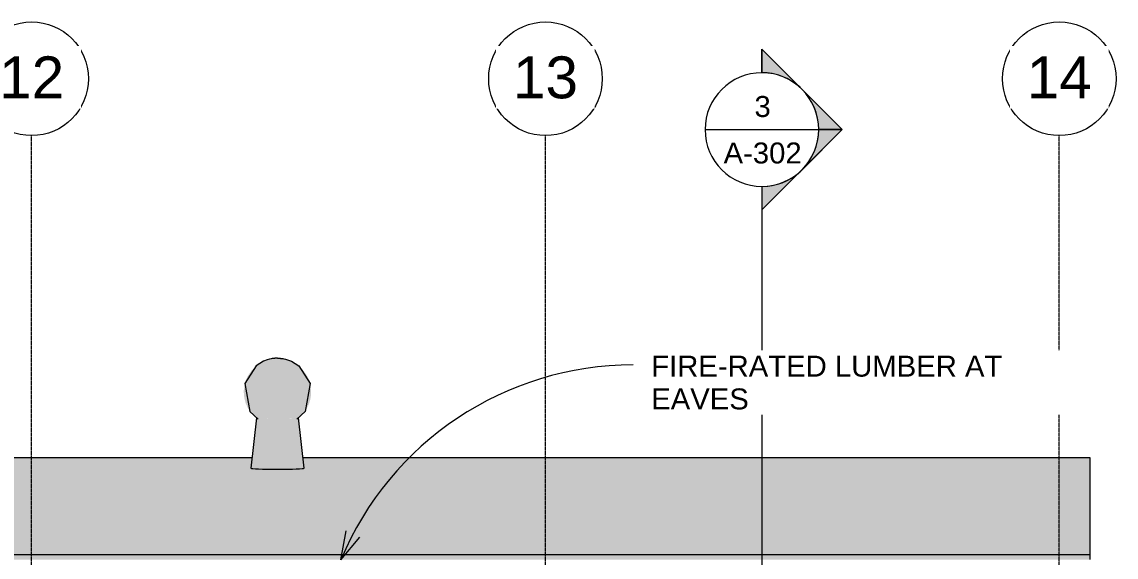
# Model space of a CAD drawing. Header units: inches. Extents: x 20478 to 36715, y -248 to 750.
# Drawn here: x 27629 to 28246, y 336 to 638 of the extents above; entities that cross this region are included whole.
import ezdxf

# ---------------------------------------------------------------- set-up
doc = ezdxf.new("R2010")
doc.units = ezdxf.units.IN
doc.header["$MEASUREMENT"] = 0
doc.linetypes.add('Grid Line 1_2_', pattern=[0.875, 0.5, -0.125, 0.125, -0.125])
for name, color, linetype, lineweight in [('A-GENM', 13, 'Continuous', 9), ('A-ROOF', 132, 'Continuous', 13), ('G-ANNO-SYMB', 111, 'Continuous', 9), ('G-ANNO-TEXT', 231, 'Continuous', 9), ('S-GRID', 1, 'Continuous', 9), ('S-GRID-IDEN', 1, 'Continuous', 9)]:
    doc.layers.add(name, color=color, linetype=linetype, lineweight=lineweight)
doc.styles.add('Arial', font='arial.ttf', dxfattribs={"height": 23.60479})
doc.styles.add('Arial_1', font='arial.ttf', dxfattribs={"height": 11.802395})

# ---------------------------------------------------------------- blocks, each defined once
blk = doc.blocks.new('turbine vent - turbine vent-625927-Elevation - South')
at = {"layer": 'A-GENM'}
for points in [[(25829.89, 414.17), (25829.89, 448.42), (25827.68, 448.26), (25826.74, 448.16), (25824.87, 447.74), (25823.25, 447.22), (25822.08, 446.71), (25820.52, 445.95), (25818.42, 444.54), (25815.38, 441.66), (25813.65, 439.19), (25813.14, 438.38), (25812.35, 436.63), (25811.63, 434.56), (25810.92, 430.5), (25810.95, 427.89), (25811.33, 425.55), (25811.98, 423.12), (25813.09, 420.62), (25814.33, 418.59), (25815.53, 417.02), (25816.97, 415.59), (25818.16, 414.56), (25818.32, 414.61), (25819.06, 414.54), (25819.63, 414.4), (25819.73, 414.39), (25820.21, 414.45), (25821.74, 414.3), (25822.53, 414.35), (25828.75, 414.23)], [(25829.89, 414.17), (25831.49, 414.19), (25832.57, 414.18), (25833.29, 414.23), (25834.14, 414.23), (25836.27, 414.33), (25838.05, 414.32), (25839.57, 414.47), (25840.41, 414.39), (25840.91, 414.5), (25841.65, 414.57), (25843.49, 416.21), (25845.14, 418.21), (25845.72, 418.93), (25846.91, 421.07), (25847.88, 423.38), (25848.45, 425.46), (25848.83, 427.9), (25848.86, 430.5), (25848.15, 434.45), (25847.19, 437.1), (25846.7, 438.23), (25845.4, 440.36), (25843.9, 442.21), (25841, 444.82), (25838.81, 446.18), (25836.53, 447.22), (25835.58, 447.54), (25834.18, 447.91), (25832.99, 448.17), (25832.81, 448.21), (25829.89, 448.39), (25829.89, 414.32)], [(25829.89, 385.91), (25837.39, 385.99), (25841.38, 386.13), (25843.99, 386.32), (25844.66, 386.43), (25844.89, 386.53), (25841.79, 414.69), (25841.58, 414.55), (25841.47, 414.55), (25841.27, 414.49), (25840.73, 414.49), (25840.23, 414.39), (25839.39, 414.45), (25837.61, 414.28), (25836.38, 414.33), (25835.25, 414.3), (25832.48, 414.18), (25831.36, 414.2), (25831.05, 414.22), (25829.89, 414.17), (25828.74, 414.22), (25827.43, 414.17), (25825.4, 414.25), (25823.58, 414.33), (25821.22, 414.35), (25820.15, 414.44), (25819.59, 414.4), (25818.31, 414.61), (25818.14, 414.56), (25817.98, 414.67), (25814.89, 386.53), (25815.12, 386.43), (25815.79, 386.32), (25818.4, 386.13), (25822.39, 385.99), (25827.29, 385.92)]]:
    blk.add_hatch(color=256, dxfattribs=at).paths.add_polyline_path(points, flags=0)
for p, q in [((25818.02, 414.97), (25814.89, 386.54)), ((25844.89, 386.54), (25841.77, 414.9))]:
    blk.add_line(p, q, dxfattribs=at)
at = {"layer": 'A-GENM', "flags": 128}
for points in [[(25821.99, 446.71), (25817.85, 444.13), (25811.5, 434.2), (25814.34, 418.52), (25819.04, 414.14)], [(25829.89, 448.43), (25829.86, 448.43), (25829.83, 448.43), (25829.79, 448.43), (25829.76, 448.43), (25829.73, 448.43), (25829.7, 448.43), (25829.66, 448.43), (25829.63, 448.43), (25829.59, 448.43), (25829.56, 448.43), (25829.52, 448.43), (25829.48, 448.43), (25829.44, 448.43), (25829.39, 448.43), (25829.35, 448.43), (25829.3, 448.43), (25829.25, 448.42), (25829.2, 448.42), (25829.14, 448.42), (25829.08, 448.42), (25829.01, 448.41), (25828.93, 448.41), (25828.85, 448.41), (25828.76, 448.4), (25828.66, 448.39), (25828.55, 448.39), (25828.41, 448.38), (25828.26, 448.36), (25828.08, 448.35), (25827.87, 448.33), (25827.6, 448.3), (25827.27, 448.25), (25826.84, 448.19), (25826.26, 448.08), (25825.43, 447.9), (25824.16, 447.55), (25821.99, 446.71)], [(25829.89, 448.43), (25829.92, 448.43), (25829.95, 448.43), (25829.99, 448.43), (25830.02, 448.43), (25830.05, 448.43), (25830.08, 448.43), (25830.12, 448.43), (25830.15, 448.43), (25830.19, 448.43), (25830.22, 448.43), (25830.26, 448.43), (25830.3, 448.43), (25830.34, 448.43), (25830.39, 448.43), (25830.43, 448.43), (25830.48, 448.43), (25830.53, 448.42), (25830.58, 448.42), (25830.64, 448.42), (25830.7, 448.42), (25830.77, 448.41), (25830.85, 448.41), (25830.93, 448.41), (25831.02, 448.4), (25831.12, 448.39), (25831.23, 448.39), (25831.37, 448.38), (25831.52, 448.36), (25831.7, 448.35), (25831.91, 448.33), (25832.18, 448.3), (25832.51, 448.25), (25832.94, 448.19), (25833.52, 448.08), (25834.35, 447.9), (25835.62, 447.55), (25837.79, 446.71)], [(25837.79, 446.71), (25841.93, 444.13), (25848.28, 434.2), (25845.44, 418.52), (25840.74, 414.14)]]:
    blk.add_lwpolyline(points, dxfattribs=at)
at = {"layer": 'A-GENM'}
blk.add_ellipse((25829.89, 386.53), major_axis=(15, 0), ratio=0.041631, start_param=3.141593, end_param=6.283185, dxfattribs=at)
blk = doc.blocks.new('Grid - Grid Head - Circle-14747-Elevation - South')
at = {"layer": 'S-GRID-IDEN'}
blk.add_circle((22796.39, 605.76), 32, dxfattribs=at)
blk = doc.blocks.new('Section - Section Head - Filled-1526-Elevation - South')
at = {"layer": 'G-ANNO-SYMB'}
h = blk.add_hatch(color=256, dxfattribs=at)
edge = h.paths.add_edge_path(flags=0)
edge.add_arc((25498.9, 577.16), 32.04, 47.9216, 90)
edge.add_line((25498.9, 609.2), (25498.9, 622.41))
edge.add_line((25498.9, 622.41), (25520.37, 600.94))
h = blk.add_hatch(color=256, dxfattribs=at)
edge = h.paths.add_edge_path(flags=0)
edge.add_line((25521.53, 599.78), (25544.15, 577.16))
edge.add_line((25544.15, 577.16), (25530.9, 577.16))
edge.add_arc((25498.9, 577.16), 32, 0, 45)
h = blk.add_hatch(color=256, dxfattribs=at)
edge = h.paths.add_edge_path(flags=0)
edge.add_arc((25498.9, 577.16), 32, 315, 360)
edge.add_line((25530.9, 577.16), (25544.15, 577.16))
edge.add_line((25544.15, 577.16), (25521.53, 554.53))
h = blk.add_hatch(color=256, dxfattribs=at)
edge = h.paths.add_edge_path(flags=0)
edge.add_line((25520.37, 553.37), (25498.9, 531.9))
edge.add_line((25498.9, 531.9), (25498.9, 545.12))
edge.add_arc((25498.9, 577.16), 32.04, 270, 312.0784)
for p, q in [((25544.15, 577.16), (25498.9, 622.41)), ((25498.9, 609.16), (25498.9, 622.41)), ((25520.37, 600.94), (25498.9, 622.41)), ((25498.9, 622.41), (25498.9, 609.2)), ((25544.15, 577.16), (25521.53, 599.78)), ((25544.15, 577.16), (25498.9, 531.9)), ((25521.53, 554.53), (25544.15, 577.16)), ((25530.9, 577.16), (25544.15, 577.16)), ((25544.15, 577.16), (25530.9, 577.16)), ((25498.9, 531.9), (25520.37, 553.37)), ((25498.9, 545.16), (25498.9, 531.9)), ((25498.9, 545.12), (25498.9, 531.9))]:
    blk.add_line(p, q, dxfattribs=at)
for radius, start, end in [(32, 90, 270), (32.04, 47.9216, 90), (32, 270, 90), (32, 0, 45), (32, 315, 360), (32.04, 270, 312.0784)]:
    blk.add_arc((25498.9, 577.16), radius, start, end, dxfattribs=at)

msp = doc.modelspace()

# ---------------------------------------------------------------- hatches: boundary and pattern name
at = {"layer": 'A-ROOF', "lineweight": 5}
for points in [[(24722.349, 337.919), (28231.079, 337.919), (28231.079, 392.409), (27787.568, 392.409), (27788.214, 386.534), (27787.986, 386.426), (27787.31, 386.321), (27784.705, 386.133), (27780.671, 385.993), (27774.385, 385.914), (27768.084, 385.948), (27763.572, 386.056), (27760.224, 386.222), (27758.442, 386.426), (27758.214, 386.534), (27758.86, 392.409), (27498.568, 392.409), (27499.214, 386.534), (27498.986, 386.426), (27498.31, 386.321), (27495.705, 386.133), (27491.671, 385.993), (27485.385, 385.914), (27479.084, 385.948), (27473.213, 386.113), (27471.224, 386.222), (27469.442, 386.426), (27469.214, 386.534), (27469.86, 392.409), (27209.568, 392.409), (27210.214, 386.534), (27209.986, 386.426), (27209.31, 386.321), (27206.705, 386.133), (27201.345, 385.967), (27196.385, 385.914), (27190.084, 385.948), (27184.213, 386.113), (27182.224, 386.222), (27180.442, 386.426), (27180.214, 386.534), (27180.86, 392.409), (26920.568, 392.409), (26921.214, 386.534), (26920.986, 386.426), (26920.31, 386.321), (26917.705, 386.133), (26913.671, 385.993), (26907.385, 385.914), (26901.084, 385.948), (26895.213, 386.113), (26893.224, 386.222), (26891.442, 386.426), (26891.214, 386.534), (26891.86, 392.409), (26631.568, 392.409), (26632.214, 386.534), (26631.986, 386.426), (26631.31, 386.321), (26628.705, 386.133), (26624.671, 385.993), (26618.385, 385.914), (26612.084, 385.948), (26606.213, 386.113), (26604.224, 386.222), (26602.442, 386.426), (26602.214, 386.534), (26602.86, 392.409), (26342.568, 392.409), (26343.214, 386.534), (26342.986, 386.426), (26342.31, 386.321), (26339.705, 386.133), (26335.671, 385.993), (26329.385, 385.914), (26323.084, 385.948), (26317.213, 386.113), (26315.224, 386.222), (26313.442, 386.426), (26313.214, 386.534), (26313.86, 392.409), (26053.568, 392.409), (26054.214, 386.534), (26053.986, 386.426), (26053.31, 386.321), (26050.705, 386.133), (26046.671, 385.993), (26040.385, 385.914), (26034.084, 385.948), (26028.213, 386.113), (26026.224, 386.222), (26024.442, 386.426), (26024.214, 386.534), (26024.86, 392.409), (25764.568, 392.409), (25765.214, 386.534), (25764.986, 386.426), (25764.31, 386.321), (25761.705, 386.133), (25757.671, 385.993), (25751.385, 385.914), (25745.084, 385.948), (25739.213, 386.113), (25737.224, 386.222), (25735.442, 386.426), (25735.214, 386.534), (25735.86, 392.409), (25475.568, 392.409), (25476.214, 386.534), (25475.986, 386.426), (25475.31, 386.321), (25472.705, 386.133), (25468.671, 385.993), (25462.385, 385.914), (25456.084, 385.948), (25450.213, 386.113), (25448.224, 386.222), (25446.442, 386.426), (25446.214, 386.534), (25446.86, 392.409), (25186.568, 392.409), (25187.214, 386.534), (25186.986, 386.426), (25186.31, 386.321), (25183.705, 386.133), (25179.671, 385.993), (25173.385, 385.914), (25167.084, 385.948), (25161.213, 386.113), (25159.224, 386.222), (25157.442, 386.426), (25157.214, 386.534), (25157.86, 392.409), (24897.568, 392.409), (24898.214, 386.534), (24897.986, 386.426), (24897.31, 386.321), (24894.705, 386.133), (24890.671, 385.993), (24884.385, 385.914), (24878.084, 385.948), (24872.213, 386.113), (24870.224, 386.222), (24868.442, 386.426), (24868.214, 386.534), (24868.86, 392.409), (24722.349, 392.409), (24722.349, 338.894)], [(28220.816, 335.042), (28231.079, 335.042), (28231.079, 337.919), (24722.349, 337.919), (24722.349, 335.042), (28203.537, 335.042)]]:
    msp.add_hatch(color=256, dxfattribs=at).paths.add_polyline_path(points, flags=0)

# ---------------------------------------------------------------- linework, layer by layer
at = {"layer": 'A-ROOF'}
for p, q in [((27758.86, 392.409), (27498.568, 392.409)), ((28231.079, 392.409), (27787.568, 392.409)), ((28231.079, 335.042), (28231.079, 392.409)), ((24722.349, 337.919), (28231.079, 337.919))]:
    msp.add_line(p, q, dxfattribs=at)
at = {"layer": 'G-ANNO-SYMB'}
for p, q in [((28014.141, 577.157), (28078.141, 577.157)), ((28046.141, 545.157), (28046.141, -54.817))]:
    msp.add_line(p, q, dxfattribs=at)
at = {"layer": 'G-ANNO-TEXT', "color": 145}
for q in [(27811.891, 351.321), (27819.647, 347.663)]:
    msp.add_line((27808.944, 335.021), q, dxfattribs=at)
msp.add_arc((27973.545, 266.235), 178.396, 90, 157.320237, dxfattribs=at)
at = {"layer": 'S-GRID', "linetype": 'Grid Line 1_2_'}
for p, q in [((27634.714, -132), (27634.714, 573.765)), ((27924.214, -132), (27924.214, 573.765)), ((28213.714, -132), (28213.714, 573.765))]:
    msp.add_line(p, q, dxfattribs=at)

# ---------------------------------------------------------------- block references
at = {"layer": 'A-GENM'}
msp.add_blockref('turbine vent - turbine vent-625927-Elevation - South', (1943.324, 0), dxfattribs=at)
at = {"layer": 'G-ANNO-SYMB'}
msp.add_blockref('Section - Section Head - Filled-1526-Elevation - South', (2547.241, 0), dxfattribs=at)
at = {"layer": 'S-GRID-IDEN'}
for p in [(4838.324, 0), (5127.824, 0), (5417.324, 0)]:
    msp.add_blockref('Grid - Grid Head - Circle-14747-Elevation - South', p, dxfattribs=at)

# ---------------------------------------------------------------- texts
at = {"layer": 'G-ANNO-SYMB', "attachment_point": 2, "line_spacing_factor": 0.938532, "style": 'Arial_1'}
for s, insert, char_height, width in [('3', (28046.551, 596.049), 11.802, 10.944), ('A-302', (28046.551, 569.868), 11.8024, 52.416)]:
    msp.add_mtext(s, dxfattribs=dict(at, insert=insert, char_height=char_height, width=width))

# ---------------------------------------------------------------- next in the draw order: texts
at = {"layer": 'G-ANNO-TEXT', "color": 145, "insert": (27983.785, 449.879), "char_height": 11.8024, "width": 235.152, "attachment_point": 1, "line_spacing_factor": 0.938532, "style": 'Arial_1', "bg_fill": 3, "box_fill_scale": 1.25, "bg_fill_color": 0, "bg_fill_transparency": 0}
msp.add_mtext('FIRE-RATED LUMBER AT\\PEAVES', dxfattribs=at)
at = {"layer": 'S-GRID-IDEN', "char_height": 23.6048, "width": 43.776, "attachment_point": 2, "line_spacing_factor": 0.938532, "style": 'Arial', "bg_fill": 3, "box_fill_scale": 1.25, "bg_fill_color": 0, "bg_fill_transparency": 0}
for s, insert in [('12', (27634.708, 618.347)), ('13', (27924.208, 618.347)), ('14', (28213.708, 618.347))]:
    msp.add_mtext(s, dxfattribs=dict(at, insert=insert))

doc.saveas('drawing.dxf')
